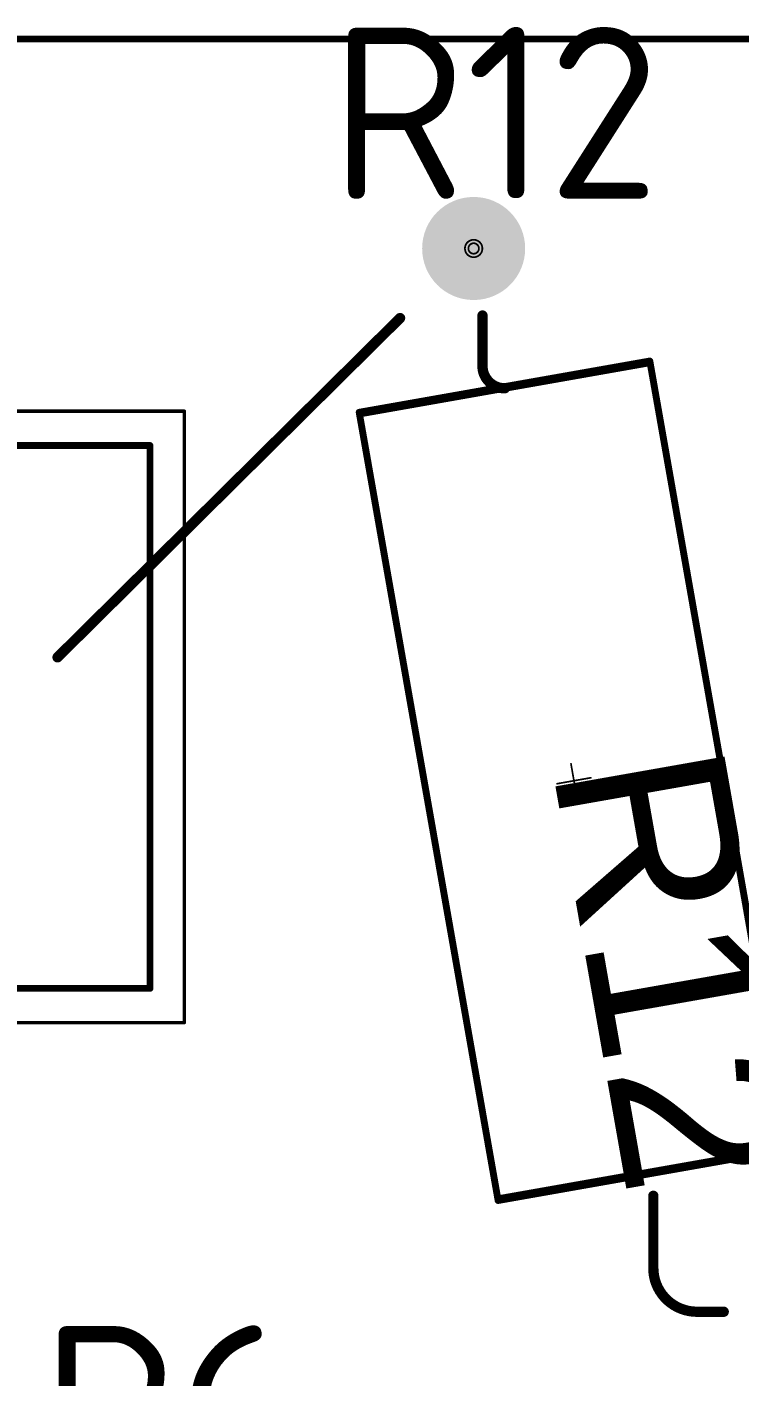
# Model space of a CAD drawing. Header units: millimetres. Extents: x 3219 to 51106, y -14166 to 2063.
# Drawn here: x 5672.89 to 5693.62, y 1951.44 to 1990.71 of the extents above; entities that cross this region are included whole.
import ezdxf

# ---------------------------------------------------------------- set-up
doc = ezdxf.new("R2010")
doc.units = ezdxf.units.MM
doc.layers.get('0').update_dxf_attribs({"lineweight": 53})
for name, color, linetype in [('Bottom Layer', 5, 'Continuous'), ('Drill Drawing', 1, 'Continuous'), ('Mechanical 1', 6, 'Continuous'), ('Mechanical 15', 56, 'Continuous'), ('Multi-Layer', 9, 'Continuous'), ('Top 3D Body', 76, 'Continuous'), ('Top Layer', 1, 'Continuous'), ('Top Overlay', 2, 'Continuous')]:
    doc.layers.add(name, color=color, linetype=linetype)
doc.styles.add('Arial', font='arial.ttf', dxfattribs={"height": 3})
doc.styles.add('GOST type B', font='GOST_B.TTF', dxfattribs={"height": 3.5})

# ---------------------------------------------------------------- blocks, each defined once
blk = doc.blocks.new('_______301421_021_49')
at = {"layer": 'Bottom Layer'}
h = blk.add_hatch(color=5, dxfattribs=at)
edge = h.paths.add_edge_path()
edge.add_arc((0, 0), 1.5, 0, 360)
at = {"layer": 'Multi-Layer'}
h = blk.add_hatch(color=9, dxfattribs=at)
edge = h.paths.add_edge_path()
edge.add_arc((0, 0), 1.5, 0, 360)
at = {"layer": 'Top Layer'}
h = blk.add_hatch(color=1, dxfattribs=at)
edge = h.paths.add_edge_path()
edge.add_arc((0, 0), 1.5, 0, 360)
blk = doc.blocks.new('_2_33_2_NC_67')
at = {"layer": 'Mechanical 15'}
for points in [[(0, -0.5, 0.05, 0.05, 0), (0, 0.5, 0.05, 0.05, 0)], [(-0.5, 0, 0.05, 0.05, 0), (0.5, 0, 0.05, 0.05, 0)]]:
    blk.add_lwpolyline(points, format="xyseb", dxfattribs=at)
for points in [[(-0.013, 0.5, 0.025, 0.025, 1), (0.012, 0.5, 0.025, 0.025, 1)], [(-0.513, 0, 0.025, 0.025, 1), (-0.488, 0, 0.025, 0.025, 1)], [(0.487, 0, 0.025, 0.025, 1), (0.512, 0, 0.025, 0.025, 1)], [(-0.013, -0.5, 0.025, 0.025, 1), (0.012, -0.5, 0.025, 0.025, 1)]]:
    blk.add_lwpolyline(points, format="xyseb", close=True, dxfattribs=at)
at = {"layer": 'Top 3D Body'}
for points in [[(-11.649, 4.297, 0.2, 0.2, 0), (11.649, 4.297, 0.2, 0.2, 0)], [(-11.649, -4.297, 0.2, 0.2, 0), (-11.649, 4.297, 0.2, 0.2, 0)], [(11.649, -4.297, 0.2, 0.2, 0), (11.649, 4.297, 0.2, 0.2, 0)], [(-11.649, -4.297, 0.2, 0.2, 0), (11.649, -4.297, 0.2, 0.2, 0)]]:
    blk.add_lwpolyline(points, format="xyseb", dxfattribs=at)
for points in [[(-11.699, 4.297, 0.1, 0.1, 1), (-11.599, 4.297, 0.1, 0.1, 1)], [(-11.699, 4.297, 0.1, 0.1, 1), (-11.599, 4.297, 0.1, 0.1, 1)], [(11.599, 4.297, 0.1, 0.1, 1), (11.699, 4.297, 0.1, 0.1, 1)], [(11.599, 4.297, 0.1, 0.1, 1), (11.699, 4.297, 0.1, 0.1, 1)], [(-11.699, -4.297, 0.1, 0.1, 1), (-11.599, -4.297, 0.1, 0.1, 1)], [(-11.699, -4.297, 0.1, 0.1, 1), (-11.599, -4.297, 0.1, 0.1, 1)], [(11.599, -4.297, 0.1, 0.1, 1), (11.699, -4.297, 0.1, 0.1, 1)], [(11.599, -4.297, 0.1, 0.1, 1), (11.699, -4.297, 0.1, 0.1, 1)]]:
    blk.add_lwpolyline(points, format="xyseb", close=True, dxfattribs=at)
at = {"layer": 'Top Overlay'}
for points in [[(-11.6, 4.297, 0.2, 0.2, 0), (11.6, 4.297, 0.2, 0.2, 0)], [(-11.6, -4.297, 0.2, 0.2, 0), (-11.6, 4.297, 0.2, 0.2, 0)], [(11.6, 2.149, 0.2, 0.2, 0), (11.6, 4.297, 0.2, 0.2, 0)], [(11.6, -2.148, 0.2, 0.2, 0), (11.6, 2.149, 0.2, 0.2, 0)], [(11.6, -4.297, 0.2, 0.2, 0), (11.6, -2.148, 0.2, 0.2, 0)], [(-11.6, -4.297, 0.2, 0.2, 0), (11.5, -4.297, 0.2, 0.2, 0)]]:
    blk.add_lwpolyline(points, format="xyseb", dxfattribs=at)
for points in [[(-11.65, 4.297, 0.1, 0.1, 1), (-11.55, 4.297, 0.1, 0.1, 1)], [(-11.65, 4.297, 0.1, 0.1, 1), (-11.55, 4.297, 0.1, 0.1, 1)], [(11.55, 4.297, 0.1, 0.1, 1), (11.65, 4.297, 0.1, 0.1, 1)], [(11.55, 4.297, 0.1, 0.1, 1), (11.65, 4.297, 0.1, 0.1, 1)], [(11.55, 2.149, 0.1, 0.1, 1), (11.65, 2.149, 0.1, 0.1, 1)], [(11.55, 2.149, 0.1, 0.1, 1), (11.65, 2.149, 0.1, 0.1, 1)], [(11.55, -2.148, 0.1, 0.1, 1), (11.65, -2.148, 0.1, 0.1, 1)], [(11.55, -2.148, 0.1, 0.1, 1), (11.65, -2.148, 0.1, 0.1, 1)], [(-11.65, -4.297, 0.1, 0.1, 1), (-11.55, -4.297, 0.1, 0.1, 1)], [(-11.65, -4.297, 0.1, 0.1, 1), (-11.55, -4.297, 0.1, 0.1, 1)], [(11.45, -4.297, 0.1, 0.1, 1), (11.55, -4.297, 0.1, 0.1, 1)], [(11.55, -4.297, 0.1, 0.1, 1), (11.65, -4.297, 0.1, 0.1, 1)]]:
    blk.add_lwpolyline(points, format="xyseb", close=True, dxfattribs=at)
at = {"layer": 'Top 3D Body', "style": 'Arial'}
blk.add_text('R12', height=5, dxfattribs=at).set_placement((-0.506, -0.56))
blk = doc.blocks.new('DAR71210TU_89')
at = {"layer": 'Mechanical 15'}
for points in [[(-5.6, 8.9, 0.1, 0.1, 0), (56.4, 8.9, 0.1, 0.1, 0)], [(56.4, -8.9, 0.1, 0.1, 0), (56.4, 8.9, 0.1, 0.1, 0)], [(-5.6, -8.9, 0.1, 0.1, 0), (56.4, -8.9, 0.1, 0.1, 0)]]:
    blk.add_lwpolyline(points, format="xyseb", dxfattribs=at)
for points in [[(56.375, 8.9, 0.05, 0.05, 1), (56.425, 8.9, 0.05, 0.05, 1)], [(56.375, 8.9, 0.05, 0.05, 1), (56.425, 8.9, 0.05, 0.05, 1)], [(56.375, -8.9, 0.05, 0.05, 1), (56.425, -8.9, 0.05, 0.05, 1)], [(56.375, -8.9, 0.05, 0.05, 1), (56.425, -8.9, 0.05, 0.05, 1)]]:
    blk.add_lwpolyline(points, format="xyseb", close=True, dxfattribs=at)
at = {"layer": 'Top 3D Body'}
for points in [[(-4.6, 7.9, 0.1, 0.1, 0), (55.4, 7.9, 0.1, 0.1, 0)], [(55.4, -7.9, 0.1, 0.1, 0), (55.4, 7.9, 0.1, 0.1, 0)], [(-4.6, -7.9, 0.1, 0.1, 0), (55.4, -7.9, 0.1, 0.1, 0)]]:
    blk.add_lwpolyline(points, format="xyseb", dxfattribs=at)
for points in [[(55.375, 7.9, 0.05, 0.05, 1), (55.425, 7.9, 0.05, 0.05, 1)], [(55.375, 7.9, 0.05, 0.05, 1), (55.425, 7.9, 0.05, 0.05, 1)], [(55.375, -7.9, 0.05, 0.05, 1), (55.425, -7.9, 0.05, 0.05, 1)], [(55.375, -7.9, 0.05, 0.05, 1), (55.425, -7.9, 0.05, 0.05, 1)]]:
    blk.add_lwpolyline(points, format="xyseb", close=True, dxfattribs=at)
at = {"layer": 'Top Overlay'}
for points in [[(-4.6, 7.9, 0.2, 0.2, 0), (55.4, 7.9, 0.2, 0.2, 0)], [(55.4, -7.9, 0.2, 0.2, 0), (55.4, 7.9, 0.2, 0.2, 0)], [(-4.6, -7.9, 0.2, 0.2, 0), (55.4, -7.9, 0.2, 0.2, 0)]]:
    blk.add_lwpolyline(points, format="xyseb", dxfattribs=at)
for points in [[(55.35, 7.9, 0.1, 0.1, 1), (55.45, 7.9, 0.1, 0.1, 1)], [(55.35, 7.9, 0.1, 0.1, 1), (55.45, 7.9, 0.1, 0.1, 1)], [(55.35, -7.9, 0.1, 0.1, 1), (55.45, -7.9, 0.1, 0.1, 1)], [(55.35, -7.9, 0.1, 0.1, 1), (55.45, -7.9, 0.1, 0.1, 1)]]:
    blk.add_lwpolyline(points, format="xyseb", close=True, dxfattribs=at)

msp = doc.modelspace()

# ---------------------------------------------------------------- linework, layer by layer
at = {"layer": 'Drill Drawing'}
for points in [[(5686.151, 1984.259, 0.0508, 0.0508, 1), (5685.643, 1984.259, 0.0508, 0.0508, 1)], [(5686.049, 1984.259, 0.0508, 0.0508, 1), (5685.744, 1984.259, 0.0508, 0.0508, 1)], [(5685.63, 1984.259, 0.0254, 0.0254, 1), (5685.655, 1984.259, 0.0254, 0.0254, 1)], [(5685.731, 1984.259, 0.0254, 0.0254, 1), (5685.757, 1984.259, 0.0254, 0.0254, 1)], [(5686.036, 1984.259, 0.0254, 0.0254, 1), (5686.062, 1984.259, 0.0254, 0.0254, 1)], [(5686.138, 1984.259, 0.0254, 0.0254, 1), (5686.163, 1984.259, 0.0254, 0.0254, 1)]]:
    msp.add_lwpolyline(points, format="xyseb", close=True, dxfattribs=at)
at = {"layer": 'Mechanical 1'}
msp.add_lwpolyline([(5516.479, 1990.358, 0.2, 0.2, 0), (5761.479, 1990.358, 0.2, 0.2, 0)], format="xyseb", dxfattribs=at)
at = {"layer": 'Top Overlay'}
for points in [[(5673.779, 1972.358, 0.3, 0.3, 0), (5683.754, 1982.233, 0.3, 0.3, 0)], [(5686.154, 1980.839, 0.3, 0.3, 0), (5686.154, 1982.308, 0.3, 0.3, 0)], [(5686.803, 1980.189, 0.3, 0.3, -0.414214), (5686.154, 1980.839, 0.3, 0.3, 0)], [(5691.129, 1954.578, 0.3, 0.3, 0), (5691.129, 1956.683, 0.3, 0.3, 0)], [(5692.399, 1953.308, 0.3, 0.3, -0.414214), (5691.129, 1954.578, 0.3, 0.3, 0)], [(5692.399, 1953.308, 0.3, 0.3, 0), (5693.179, 1953.308, 0.3, 0.3, 0)]]:
    msp.add_lwpolyline(points, format="xyseb", dxfattribs=at)
for points in [[(5683.679, 1982.233, 0.15, 0.15, 1), (5683.829, 1982.233, 0.15, 0.15, 1)], [(5686.079, 1982.308, 0.15, 0.15, 1), (5686.229, 1982.308, 0.15, 0.15, 1)], [(5686.079, 1980.839, 0.15, 0.15, 1), (5686.229, 1980.839, 0.15, 0.15, 1)], [(5686.079, 1980.839, 0.15, 0.15, 1), (5686.229, 1980.839, 0.15, 0.15, 1)], [(5686.728, 1980.189, 0.15, 0.15, 1), (5686.878, 1980.189, 0.15, 0.15, 1)], [(5673.704, 1972.358, 0.15, 0.15, 1), (5673.854, 1972.358, 0.15, 0.15, 1)], [(5691.054, 1956.683, 0.15, 0.15, 1), (5691.204, 1956.683, 0.15, 0.15, 1)], [(5691.054, 1954.578, 0.15, 0.15, 1), (5691.204, 1954.578, 0.15, 0.15, 1)], [(5691.054, 1954.578, 0.15, 0.15, 1), (5691.204, 1954.578, 0.15, 0.15, 1)], [(5692.324, 1953.308, 0.15, 0.15, 1), (5692.474, 1953.308, 0.15, 0.15, 1)], [(5692.324, 1953.308, 0.15, 0.15, 1), (5692.474, 1953.308, 0.15, 0.15, 1)], [(5693.104, 1953.308, 0.15, 0.15, 1), (5693.254, 1953.308, 0.15, 0.15, 1)]]:
    msp.add_lwpolyline(points, format="xyseb", close=True, dxfattribs=at)

# ---------------------------------------------------------------- block references
for name, p, rotation in [('_______301421_021_49', (5685.897, 1984.259), 180), ('_2_33_2_NC_67', (5688.818, 1968.765), 280)]:
    msp.add_blockref(name, p, dxfattribs=dict(rotation=rotation))
msp.add_blockref('DAR71210TU_89', (5621.071, 1970.623))

# ---------------------------------------------------------------- texts
at = {"layer": 'Top Overlay', "style": 'GOST type B'}
for s, p in [('R12', (5681.731, 1985.707)), ('R6', (5673.298, 1947.912))]:
    msp.add_text(s, height=5, dxfattribs=at).set_placement(p)

doc.saveas('drawing.dxf')
